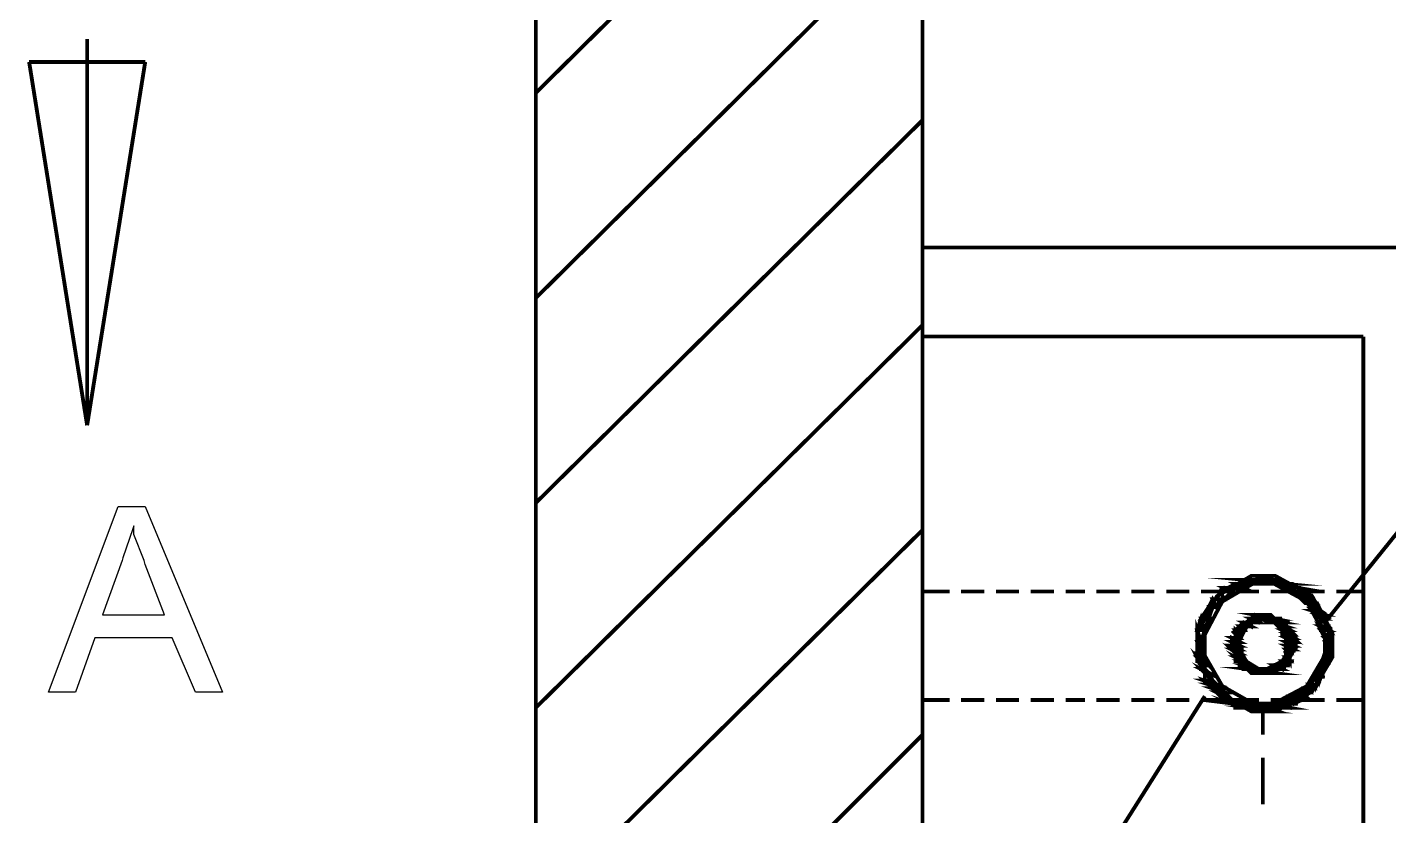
# Model space of a CAD drawing. Extents: x 219 to 1226, y 175 to 465.
# Drawn here: x 900.35 to 915.28, y 305.66 to 314.3 of the extents above; entities that cross this region are included whole.
import ezdxf

# ---------------------------------------------------------------- set-up
doc = ezdxf.new("R2010")
doc.units = 0
doc.header["$MEASUREMENT"] = 0
doc.layers.add('C00-00-00-BLACK', color=7, linetype='Continuous')
doc.layers.add('CFF-00-00', color=1, linetype='Continuous')

msp = doc.modelspace()

# ---------------------------------------------------------------- linework, layer by layer
at = {"layer": 'C00-00-00-BLACK', "const_width": 0.0423}
for points in [[(905.926, 322.779), (905.926, 255.128)], [(910.167, 318.583), (910.167, 259.367)], [(905.926, 313.582), (910.167, 317.779)], [(905.926, 311.333), (910.167, 315.532)], [(901.005, 314.174), (901.005, 313.921)], [(901.005, 309.937), (900.369, 313.921)], [(901.005, 313.921), (900.369, 313.921)], [(900.369, 313.921), (901.005, 309.937)], [(900.369, 313.921), (901.642, 313.921)], [(901.005, 309.937), (901.642, 313.921)], [(901.005, 309.937), (901.642, 313.921)], [(901.642, 313.921), (901.005, 313.921)], [(901.005, 313.921), (901.005, 309.937)], [(901.005, 309.937), (901.005, 313.921)], [(905.926, 309.087), (910.167, 313.283)], [(915.977, 311.887), (910.167, 311.887)], [(905.926, 306.841), (910.167, 311.036)], [(915.001, 310.91), (910.167, 310.91)], [(915.001, 292.768), (915.001, 310.91)], [(905.926, 304.594), (910.167, 308.79)], [(910.463, 308.114), (910.167, 308.114)], [(910.845, 308.114), (910.59, 308.114)], [(911.226, 308.114), (910.972, 308.114)], [(911.608, 308.114), (911.352, 308.114)], [(911.947, 308.114), (911.737, 308.114)], [(912.329, 308.114), (912.074, 308.114)], [(912.71, 308.114), (912.456, 308.114)], [(913.094, 308.114), (912.839, 308.114)], [(913.475, 308.114), (913.221, 308.114)], [(913.855, 308.114), (913.601, 308.114)], [(914.237, 308.114), (913.983, 308.114)], [(914.578, 308.114), (914.366, 308.114)], [(915.001, 308.114), (914.705, 308.114)], [(910.463, 306.926), (910.167, 306.926)], [(910.845, 306.926), (910.59, 306.926)], [(911.226, 306.926), (910.972, 306.926)], [(911.608, 306.926), (911.352, 306.926)], [(911.947, 306.926), (911.737, 306.926)], [(912.329, 306.926), (912.074, 306.926)], [(912.71, 306.926), (912.456, 306.926)], [(913.094, 306.926), (912.839, 306.926)], [(913.475, 306.926), (913.221, 306.926)], [(913.855, 306.926), (913.601, 306.926)], [(914.237, 306.926), (913.983, 306.926)], [(914.578, 306.926), (914.366, 306.926)], [(915.001, 306.926), (914.705, 306.926)], [(913.898, 306.544), (913.898, 306.799)], [(905.926, 302.305), (910.167, 306.544)], [(913.898, 305.782), (913.898, 306.291)]]:
    msp.add_lwpolyline(points, dxfattribs=at)
at = {"layer": 'C00-00-00-BLACK'}
for points in [[(900.582, 307.01), (901.346, 309.045), (901.642, 309.045), (902.489, 307.01), (902.192, 307.01), (901.939, 307.605), (901.089, 307.605), (900.878, 307.01), (900.582, 307.01)], [(901.174, 307.859), (901.853, 307.859), (901.642, 308.41), (901.632, 308.453), (901.516, 308.738), (901.516, 308.833), (901.505, 308.801), (901.397, 308.484), (901.388, 308.453), (901.174, 307.859)], [(913.601, 308.198), (913.687, 308.155), (913.517, 308.155), (913.601, 308.198)], [(913.641, 308.198), (914.194, 308.198), (913.598, 308.198), (913.641, 308.198)], [(914.194, 308.198), (913.598, 308.198), (914.194, 308.198)], [(913.598, 308.198), (914.194, 308.198), (914.237, 308.198), (913.598, 308.198)], [(913.771, 308.198), (913.813, 308.198), (913.598, 308.198), (913.771, 308.198)], [(913.771, 308.198), (913.598, 308.198), (913.898, 308.198), (913.771, 308.198)], [(913.771, 308.198), (913.601, 308.198), (913.687, 308.155), (913.771, 308.198)], [(913.725, 308.24), (914.152, 308.198), (913.641, 308.198), (913.725, 308.24)], [(914.152, 308.198), (913.641, 308.198), (914.194, 308.198), (914.152, 308.198)], [(914.024, 308.24), (913.813, 308.24), (913.725, 308.24), (914.024, 308.24)], [(914.024, 308.24), (913.725, 308.24), (914.152, 308.198), (914.024, 308.24)], [(913.898, 308.283), (914.024, 308.24), (913.813, 308.24), (913.898, 308.283)], [(913.813, 308.24), (914.024, 308.24), (914.067, 308.24), (913.813, 308.24)], [(914.194, 308.198), (913.898, 308.198), (914.194, 308.198)], [(913.898, 308.198), (914.194, 308.198), (914.024, 308.198), (913.898, 308.198)], [(914.194, 308.198), (914.024, 308.198), (914.279, 308.155), (914.194, 308.198)], [(914.024, 308.198), (914.279, 308.155), (914.152, 308.155), (914.024, 308.198)], [(913.432, 308.114), (913.475, 308.028), (913.39, 308.028), (913.432, 308.114)], [(913.475, 308.155), (913.559, 308.114), (913.432, 308.114), (913.475, 308.155)], [(913.559, 308.114), (913.432, 308.114), (913.475, 308.028), (913.559, 308.114)], [(913.517, 308.155), (913.601, 308.155), (913.475, 308.155), (913.517, 308.155)], [(913.601, 308.155), (913.475, 308.155), (913.559, 308.114), (913.601, 308.155)], [(913.687, 308.155), (913.517, 308.155), (913.601, 308.155), (913.687, 308.155)], [(914.279, 308.155), (914.152, 308.155), (914.279, 308.155)], [(914.152, 308.155), (914.279, 308.155), (914.321, 308.155), (914.152, 308.155)], [(914.282, 308.155), (914.154, 308.155), (914.366, 308.071), (914.282, 308.155)], [(914.154, 308.155), (914.366, 308.071), (914.282, 308.071), (914.154, 308.155)], [(914.409, 308.071), (914.45, 308.071), (914.282, 308.071), (914.409, 308.071)], [(914.409, 308.071), (914.282, 308.071), (914.366, 308.071), (914.409, 308.071)], [(914.409, 308.071), (914.282, 308.071), (914.45, 307.987), (914.409, 308.071)], [(914.282, 308.071), (914.45, 307.987), (914.366, 307.987), (914.282, 308.071)], [(913.305, 307.944), (913.305, 307.817), (913.221, 307.817), (913.305, 307.944)], [(913.348, 308.028), (913.39, 307.944), (913.305, 307.944), (913.348, 308.028)], [(913.348, 307.944), (913.39, 307.944), (913.305, 307.944), (913.348, 307.944)], [(913.348, 307.944), (913.305, 307.944), (913.39, 307.944), (913.348, 307.944)], [(913.348, 307.944), (913.305, 307.944), (913.305, 307.817), (913.348, 307.944)], [(913.39, 308.028), (913.432, 308.028), (913.348, 308.028), (913.39, 308.028)], [(913.432, 308.028), (913.348, 308.028), (913.39, 307.944), (913.432, 308.028)], [(913.475, 308.028), (913.39, 308.028), (913.432, 308.028), (913.475, 308.028)], [(914.45, 307.987), (914.366, 307.987), (914.493, 307.987), (914.45, 307.987)], [(914.366, 307.987), (914.493, 307.987), (914.409, 307.987), (914.366, 307.987)], [(914.493, 307.987), (914.409, 307.987), (914.535, 307.901), (914.493, 307.987)], [(914.409, 307.987), (914.535, 307.901), (914.45, 307.901), (914.409, 307.987)], [(914.535, 307.901), (914.45, 307.901), (914.578, 307.859), (914.535, 307.901)], [(914.45, 307.901), (914.578, 307.859), (914.493, 307.859), (914.45, 307.901)], [(913.221, 307.817), (913.262, 307.691), (913.178, 307.691), (913.221, 307.817)], [(913.305, 307.817), (913.221, 307.817), (913.305, 307.817)], [(913.221, 307.817), (913.305, 307.817), (913.348, 307.817), (913.221, 307.817)], [(913.305, 307.817), (913.221, 307.817), (913.262, 307.691), (913.305, 307.817)], [(913.687, 307.775), (913.771, 307.732), (913.644, 307.732), (913.687, 307.775)], [(913.813, 307.775), (913.855, 307.775), (913.687, 307.775), (913.813, 307.775)], [(913.813, 307.775), (913.687, 307.775), (913.855, 307.775), (913.813, 307.775)], [(913.771, 307.775), (913.813, 307.775), (913.687, 307.775), (913.771, 307.775)], [(913.771, 307.775), (913.687, 307.775), (913.813, 307.775), (913.771, 307.775)], [(913.771, 307.775), (913.687, 307.775), (913.771, 307.732), (913.771, 307.775)], [(913.771, 307.817), (914.067, 307.817), (913.725, 307.817), (913.771, 307.817)], [(914.067, 307.817), (913.725, 307.817), (914.067, 307.817)], [(913.725, 307.817), (914.067, 307.817), (914.11, 307.817), (913.725, 307.817)], [(914.067, 307.817), (914.11, 307.817), (913.725, 307.817), (914.067, 307.817)], [(914.067, 307.817), (913.725, 307.817), (914.067, 307.817)], [(913.768, 307.817), (913.855, 307.775), (913.725, 307.775), (913.768, 307.817)], [(913.898, 307.817), (913.768, 307.817), (913.855, 307.775), (913.898, 307.817)], [(913.813, 307.859), (914.024, 307.817), (913.771, 307.817), (913.813, 307.859)], [(914.024, 307.817), (913.771, 307.817), (914.024, 307.817)], [(913.771, 307.817), (914.024, 307.817), (914.067, 307.817), (913.771, 307.817)], [(914.024, 307.817), (913.771, 307.817), (914.067, 307.817), (914.024, 307.817)], [(913.855, 307.859), (913.983, 307.859), (913.813, 307.859), (913.855, 307.859)], [(913.983, 307.859), (913.813, 307.859), (914.024, 307.817), (913.983, 307.859)], [(913.898, 307.859), (913.94, 307.859), (913.855, 307.859), (913.898, 307.859)], [(913.94, 307.859), (913.855, 307.859), (913.983, 307.859), (913.94, 307.859)], [(914.067, 307.817), (913.898, 307.817), (914.11, 307.775), (914.067, 307.817)], [(913.898, 307.817), (914.11, 307.775), (913.94, 307.775), (913.898, 307.817)], [(914.11, 307.775), (913.94, 307.775), (914.11, 307.775)], [(913.94, 307.775), (914.11, 307.775), (913.983, 307.775), (913.94, 307.775)], [(914.11, 307.775), (913.983, 307.775), (914.11, 307.775)], [(913.983, 307.775), (914.11, 307.775), (914.024, 307.775), (913.983, 307.775)], [(914.152, 307.775), (914.194, 307.775), (914.024, 307.775), (914.152, 307.775)], [(914.152, 307.775), (914.024, 307.775), (914.11, 307.775), (914.152, 307.775)], [(914.152, 307.775), (914.024, 307.775), (914.152, 307.732), (914.152, 307.775)], [(914.024, 307.775), (914.152, 307.732), (914.067, 307.732), (914.024, 307.775)], [(914.578, 307.859), (914.493, 307.859), (914.578, 307.817), (914.578, 307.859)], [(914.493, 307.859), (914.578, 307.817), (914.535, 307.817), (914.493, 307.859)], [(914.578, 307.817), (914.535, 307.817), (914.62, 307.732), (914.578, 307.817)], [(914.535, 307.817), (914.62, 307.732), (914.535, 307.732), (914.535, 307.817)], [(913.178, 307.691), (913.262, 307.691), (913.305, 307.691), (913.178, 307.691)], [(913.262, 307.691), (913.305, 307.691), (913.178, 307.691), (913.262, 307.691)], [(913.262, 307.691), (913.178, 307.691), (913.221, 307.562), (913.262, 307.691)], [(913.178, 307.691), (913.221, 307.562), (913.178, 307.562), (913.178, 307.691)], [(913.601, 307.605), (913.644, 307.605), (913.559, 307.605), (913.601, 307.605)], [(913.644, 307.605), (913.559, 307.605), (913.644, 307.562), (913.644, 307.605)], [(913.559, 307.605), (913.644, 307.562), (913.559, 307.562), (913.559, 307.605)], [(913.644, 307.732), (913.687, 307.691), (913.601, 307.691), (913.644, 307.732)], [(913.601, 307.691), (913.687, 307.691), (913.728, 307.691), (913.601, 307.691)], [(913.687, 307.691), (913.728, 307.691), (913.601, 307.691), (913.687, 307.691)], [(913.687, 307.691), (913.601, 307.691), (913.644, 307.648), (913.687, 307.691)], [(913.601, 307.691), (913.644, 307.648), (913.601, 307.648), (913.601, 307.691)], [(913.644, 307.648), (913.601, 307.648), (913.644, 307.605), (913.644, 307.648)], [(913.601, 307.648), (913.644, 307.605), (913.601, 307.605), (913.601, 307.648)], [(913.644, 307.605), (913.601, 307.605), (913.644, 307.605)], [(913.728, 307.732), (913.771, 307.732), (913.644, 307.732), (913.728, 307.732)], [(913.728, 307.732), (913.644, 307.732), (913.771, 307.732), (913.728, 307.732)], [(913.644, 307.732), (913.728, 307.732), (913.771, 307.732), (913.644, 307.732)], [(913.728, 307.732), (913.771, 307.732), (913.644, 307.732), (913.728, 307.732)], [(913.728, 307.732), (913.644, 307.732), (913.687, 307.691), (913.728, 307.732)], [(914.152, 307.732), (914.067, 307.732), (914.152, 307.732)], [(914.067, 307.732), (914.152, 307.732), (914.11, 307.732), (914.067, 307.732)], [(914.152, 307.732), (914.11, 307.732), (914.194, 307.691), (914.152, 307.732)], [(914.11, 307.732), (914.194, 307.691), (914.11, 307.691), (914.11, 307.732)], [(914.194, 307.691), (914.11, 307.691), (914.194, 307.648), (914.194, 307.691)], [(914.11, 307.691), (914.194, 307.648), (914.11, 307.648), (914.11, 307.691)], [(914.194, 307.648), (914.11, 307.648), (914.152, 307.648), (914.194, 307.648)], [(914.11, 307.648), (914.194, 307.648), (914.237, 307.648), (914.11, 307.648)], [(914.194, 307.648), (914.152, 307.648), (914.237, 307.605), (914.194, 307.648)], [(914.152, 307.648), (914.237, 307.605), (914.152, 307.605), (914.152, 307.648)], [(914.237, 307.605), (914.152, 307.605), (914.237, 307.605)], [(914.152, 307.605), (914.237, 307.605), (914.279, 307.605), (914.152, 307.605)], [(914.237, 307.605), (914.152, 307.605), (914.237, 307.562), (914.237, 307.605)], [(914.152, 307.605), (914.237, 307.562), (914.152, 307.562), (914.152, 307.605)], [(914.62, 307.732), (914.535, 307.732), (914.62, 307.691), (914.62, 307.732)], [(914.535, 307.732), (914.62, 307.691), (914.535, 307.691), (914.535, 307.732)], [(914.62, 307.691), (914.535, 307.691), (914.62, 307.605), (914.62, 307.691)], [(914.535, 307.691), (914.62, 307.605), (914.578, 307.605), (914.535, 307.691)], [(914.62, 307.605), (914.578, 307.605), (914.62, 307.562), (914.62, 307.605)], [(914.578, 307.605), (914.62, 307.562), (914.578, 307.562), (914.578, 307.605)], [(913.178, 307.562), (913.221, 307.562), (913.262, 307.562), (913.178, 307.562)], [(913.221, 307.562), (913.262, 307.562), (913.178, 307.562), (913.221, 307.562)], [(913.221, 307.562), (913.178, 307.562), (913.221, 307.436), (913.221, 307.562)], [(913.178, 307.562), (913.221, 307.436), (913.178, 307.436), (913.178, 307.562)], [(913.644, 307.562), (913.559, 307.562), (913.644, 307.521), (913.644, 307.562)], [(913.559, 307.562), (913.644, 307.521), (913.559, 307.521), (913.559, 307.562)], [(913.644, 307.521), (913.559, 307.521), (913.644, 307.478), (913.644, 307.521)], [(913.559, 307.521), (913.644, 307.478), (913.559, 307.478), (913.559, 307.521)], [(913.644, 307.478), (913.559, 307.478), (913.644, 307.478)], [(913.559, 307.478), (913.644, 307.478), (913.687, 307.478), (913.559, 307.478)], [(913.644, 307.478), (913.559, 307.478), (913.644, 307.436), (913.644, 307.478)], [(913.559, 307.478), (913.644, 307.436), (913.601, 307.436), (913.559, 307.478)], [(914.237, 307.562), (914.152, 307.562), (914.237, 307.521), (914.237, 307.562)], [(914.152, 307.562), (914.237, 307.521), (914.152, 307.521), (914.152, 307.562)], [(914.152, 307.521), (914.237, 307.521), (914.279, 307.521), (914.152, 307.521)], [(914.237, 307.521), (914.279, 307.521), (914.152, 307.521), (914.237, 307.521)], [(914.237, 307.521), (914.152, 307.521), (914.237, 307.478), (914.237, 307.521)], [(914.152, 307.521), (914.237, 307.478), (914.152, 307.478), (914.152, 307.521)], [(914.237, 307.478), (914.152, 307.478), (914.194, 307.436), (914.237, 307.478)], [(914.152, 307.478), (914.194, 307.436), (914.152, 307.436), (914.152, 307.478)], [(914.62, 307.562), (914.578, 307.562), (914.62, 307.436), (914.62, 307.562)], [(914.578, 307.562), (914.62, 307.436), (914.578, 307.436), (914.578, 307.562)], [(913.221, 307.436), (913.178, 307.436), (913.262, 307.352), (913.221, 307.436)], [(913.178, 307.436), (913.262, 307.352), (913.178, 307.352), (913.178, 307.436)], [(913.262, 307.392), (913.178, 307.392), (913.262, 307.306), (913.262, 307.392)], [(913.178, 307.392), (913.262, 307.306), (913.221, 307.306), (913.178, 307.392)], [(913.262, 307.306), (913.221, 307.306), (913.262, 307.264), (913.262, 307.306)], [(913.221, 307.306), (913.262, 307.264), (913.221, 307.264), (913.221, 307.306)], [(913.644, 307.436), (913.601, 307.436), (913.644, 307.436)], [(913.601, 307.436), (913.644, 307.436), (913.687, 307.436), (913.601, 307.436)], [(913.644, 307.436), (913.601, 307.436), (913.687, 307.352), (913.644, 307.436)], [(913.601, 307.436), (913.687, 307.352), (913.601, 307.352), (913.601, 307.436)], [(913.687, 307.392), (913.601, 307.392), (913.687, 307.349), (913.687, 307.392)], [(913.601, 307.392), (913.687, 307.349), (913.644, 307.349), (913.601, 307.392)], [(913.687, 307.352), (913.601, 307.352), (913.687, 307.352)], [(913.601, 307.352), (913.687, 307.352), (913.731, 307.352), (913.601, 307.352)], [(913.687, 307.349), (913.644, 307.349), (913.728, 307.306), (913.687, 307.349)], [(913.644, 307.349), (913.728, 307.306), (913.644, 307.306), (913.644, 307.349)], [(913.728, 307.306), (913.644, 307.306), (913.728, 307.306)], [(913.644, 307.306), (913.728, 307.306), (913.771, 307.306), (913.644, 307.306)], [(913.728, 307.306), (913.644, 307.306), (913.771, 307.306), (913.728, 307.306)], [(913.644, 307.306), (913.771, 307.306), (913.687, 307.306), (913.644, 307.306)], [(913.771, 307.306), (913.687, 307.306), (913.813, 307.264), (913.771, 307.306)], [(913.687, 307.306), (913.813, 307.264), (913.687, 307.264), (913.687, 307.306)], [(914.024, 307.306), (914.11, 307.264), (913.983, 307.264), (914.024, 307.306)], [(914.067, 307.306), (914.11, 307.306), (914.024, 307.306), (914.067, 307.306)], [(914.11, 307.306), (914.024, 307.306), (914.11, 307.264), (914.11, 307.306)], [(914.11, 307.349), (914.152, 307.306), (914.067, 307.306), (914.11, 307.349)], [(914.067, 307.306), (914.152, 307.306), (914.194, 307.306), (914.067, 307.306)], [(914.152, 307.306), (914.194, 307.306), (914.067, 307.306), (914.152, 307.306)], [(914.152, 307.306), (914.067, 307.306), (914.11, 307.306), (914.152, 307.306)], [(914.152, 307.392), (914.194, 307.349), (914.11, 307.349), (914.152, 307.392)], [(914.194, 307.349), (914.11, 307.349), (914.194, 307.349)], [(914.11, 307.349), (914.194, 307.349), (914.237, 307.349), (914.11, 307.349)], [(914.194, 307.349), (914.11, 307.349), (914.152, 307.306), (914.194, 307.349)], [(914.152, 307.436), (914.194, 307.436), (914.237, 307.436), (914.152, 307.436)], [(914.194, 307.436), (914.237, 307.436), (914.152, 307.436), (914.194, 307.436)], [(914.194, 307.436), (914.152, 307.436), (914.194, 307.352), (914.194, 307.436)], [(914.152, 307.436), (914.194, 307.352), (914.152, 307.352), (914.152, 307.436)], [(914.194, 307.392), (914.152, 307.392), (914.194, 307.349), (914.194, 307.392)], [(914.535, 307.306), (914.535, 307.18), (914.493, 307.18), (914.535, 307.306)], [(914.578, 307.436), (914.578, 307.309), (914.535, 307.309), (914.578, 307.436)], [(914.535, 307.306), (914.578, 307.306), (914.62, 307.306), (914.535, 307.306)], [(914.578, 307.306), (914.62, 307.306), (914.535, 307.306), (914.578, 307.306)], [(914.578, 307.306), (914.535, 307.306), (914.535, 307.18), (914.578, 307.306)], [(914.578, 307.436), (914.62, 307.436), (914.662, 307.436), (914.578, 307.436)], [(914.62, 307.436), (914.662, 307.436), (914.578, 307.436), (914.62, 307.436)], [(914.62, 307.436), (914.578, 307.436), (914.578, 307.309), (914.62, 307.436)], [(913.262, 307.264), (913.221, 307.264), (913.305, 307.222), (913.262, 307.264)], [(913.221, 307.264), (913.305, 307.222), (913.262, 307.222), (913.221, 307.264)], [(913.305, 307.222), (913.262, 307.222), (913.348, 307.137), (913.305, 307.222)], [(913.262, 307.222), (913.348, 307.137), (913.262, 307.137), (913.262, 307.222)], [(913.687, 307.264), (913.813, 307.264), (913.855, 307.264), (913.687, 307.264)], [(913.813, 307.264), (913.855, 307.264), (913.687, 307.264), (913.813, 307.264)], [(913.813, 307.264), (913.687, 307.264), (913.855, 307.264), (913.813, 307.264)], [(913.687, 307.264), (913.855, 307.264), (913.728, 307.264), (913.687, 307.264)], [(913.898, 307.264), (913.94, 307.264), (913.728, 307.264), (913.898, 307.264)], [(913.898, 307.264), (913.728, 307.264), (913.855, 307.264), (913.898, 307.264)], [(913.728, 307.264), (914.07, 307.264), (914.112, 307.264), (913.728, 307.264)], [(914.07, 307.264), (914.112, 307.264), (913.728, 307.264), (914.07, 307.264)], [(914.067, 307.264), (913.728, 307.264), (914.024, 307.222), (914.067, 307.264)], [(913.728, 307.264), (914.024, 307.222), (913.771, 307.222), (913.728, 307.264)], [(914.024, 307.222), (913.771, 307.222), (913.983, 307.222), (914.024, 307.222)], [(913.771, 307.222), (913.983, 307.222), (913.813, 307.222), (913.771, 307.222)], [(913.983, 307.222), (913.813, 307.222), (913.983, 307.222)], [(913.813, 307.222), (913.983, 307.222), (914.024, 307.222), (913.813, 307.222)], [(913.94, 307.222), (913.855, 307.222), (913.813, 307.222), (913.94, 307.222)], [(913.813, 307.222), (913.983, 307.222), (913.94, 307.222), (913.813, 307.222)], [(913.94, 307.222), (913.983, 307.222), (913.855, 307.222), (913.94, 307.222)], [(913.94, 307.264), (914.067, 307.264), (913.898, 307.264), (913.94, 307.264)], [(913.983, 307.264), (914.11, 307.264), (913.94, 307.264), (913.983, 307.264)], [(914.11, 307.264), (913.94, 307.264), (914.11, 307.264)], [(913.94, 307.264), (914.11, 307.264), (914.152, 307.264), (913.94, 307.264)], [(914.11, 307.264), (913.94, 307.264), (914.067, 307.264), (914.11, 307.264)], [(914.11, 307.264), (913.983, 307.264), (914.11, 307.264)], [(914.493, 307.18), (914.493, 307.095), (914.409, 307.095), (914.493, 307.18)], [(914.535, 307.18), (914.493, 307.18), (914.535, 307.18)], [(914.493, 307.18), (914.535, 307.18), (914.578, 307.18), (914.493, 307.18)], [(914.535, 307.18), (914.493, 307.18), (914.493, 307.095), (914.535, 307.18)], [(913.348, 307.137), (913.262, 307.137), (913.39, 307.095), (913.348, 307.137)], [(913.262, 307.137), (913.39, 307.095), (913.305, 307.095), (913.262, 307.137)], [(913.39, 307.095), (913.305, 307.095), (913.432, 307.053), (913.39, 307.095)], [(913.305, 307.095), (913.432, 307.053), (913.348, 307.053), (913.305, 307.095)], [(913.432, 307.053), (913.348, 307.053), (913.475, 307.01), (913.432, 307.053)], [(913.348, 307.053), (913.475, 307.01), (913.39, 307.01), (913.348, 307.053)], [(913.475, 307.01), (913.39, 307.01), (913.559, 306.926), (913.475, 307.01)], [(913.39, 307.01), (913.559, 306.926), (913.475, 306.926), (913.39, 307.01)], [(914.323, 307.01), (914.366, 306.967), (914.239, 306.967), (914.323, 307.01)], [(914.366, 307.053), (914.409, 307.01), (914.323, 307.01), (914.366, 307.053)], [(914.409, 307.01), (914.323, 307.01), (914.366, 306.967), (914.409, 307.01)], [(914.409, 307.095), (914.45, 307.053), (914.366, 307.053), (914.409, 307.095)], [(914.45, 307.053), (914.366, 307.053), (914.409, 307.01), (914.45, 307.053)], [(914.493, 307.095), (914.409, 307.095), (914.45, 307.053), (914.493, 307.095)], [(913.559, 306.926), (913.475, 306.926), (913.559, 306.926)], [(913.475, 306.926), (913.559, 306.926), (913.601, 306.926), (913.475, 306.926)], [(913.559, 306.926), (913.475, 306.926), (913.687, 306.883), (913.559, 306.926)], [(913.475, 306.926), (913.687, 306.883), (913.559, 306.883), (913.475, 306.926)], [(913.771, 306.883), (913.557, 306.883), (913.813, 306.883), (913.771, 306.883)], [(913.557, 306.883), (913.813, 306.883), (913.598, 306.883), (913.557, 306.883)], [(913.771, 306.883), (913.813, 306.883), (913.559, 306.883), (913.771, 306.883)], [(913.771, 306.883), (913.559, 306.883), (913.687, 306.883), (913.771, 306.883)], [(913.813, 306.883), (913.598, 306.883), (913.94, 306.841), (913.813, 306.883)], [(913.598, 306.883), (913.94, 306.841), (913.598, 306.841), (913.598, 306.883)], [(913.983, 306.883), (914.194, 306.841), (913.94, 306.841), (913.983, 306.883)], [(914.067, 306.883), (914.194, 306.883), (913.983, 306.883), (914.067, 306.883)], [(914.194, 306.883), (913.983, 306.883), (914.194, 306.841), (914.194, 306.883)], [(914.237, 306.883), (914.11, 306.883), (914.067, 306.883), (914.237, 306.883)], [(914.237, 306.883), (914.067, 306.883), (914.194, 306.883), (914.237, 306.883)], [(914.194, 306.926), (914.237, 306.883), (914.11, 306.883), (914.194, 306.926)], [(914.11, 306.883), (914.237, 306.883), (914.282, 306.883), (914.11, 306.883)], [(914.237, 306.967), (914.323, 306.926), (914.194, 306.926), (914.237, 306.967)], [(914.323, 306.926), (914.194, 306.926), (914.237, 306.883), (914.323, 306.926)], [(914.366, 306.967), (914.237, 306.967), (914.323, 306.926), (914.366, 306.967)], [(914.194, 306.841), (913.598, 306.841), (914.11, 306.841), (914.194, 306.841)], [(913.598, 306.841), (914.11, 306.841), (913.684, 306.841), (913.598, 306.841)], [(914.11, 306.841), (913.687, 306.841), (914.067, 306.841), (914.11, 306.841)], [(913.687, 306.841), (914.067, 306.841), (913.728, 306.841), (913.687, 306.841)], [(913.728, 306.841), (913.813, 306.799), (913.983, 306.799), (913.728, 306.841)], [(913.728, 306.841), (914.067, 306.841), (913.983, 306.799), (913.728, 306.841)], [(913.813, 306.799), (913.983, 306.799), (913.855, 306.799), (913.813, 306.799)]]:
    msp.add_lwpolyline(points, close=True, dxfattribs=at)
at = {"layer": 'C00-00-00-BLACK', "const_width": 0.0423}
for points in [[(914.662, 307.521), (914.662, 307.658), (914.439, 308.064), (914.034, 308.286), (913.9, 308.286), (913.773, 308.286), (913.396, 308.064), (913.178, 307.658), (913.178, 307.521), (913.178, 307.396), (913.396, 307.018), (913.773, 306.8), (913.9, 306.8), (914.034, 306.8), (914.439, 307.018), (914.662, 307.396), (914.662, 307.521)], [(914.578, 307.521), (914.578, 307.642), (914.381, 308.005), (914.02, 308.201), (913.9, 308.201), (913.789, 308.201), (913.454, 308.005), (913.262, 307.642), (913.262, 307.521), (913.262, 307.411), (913.454, 307.077), (913.789, 306.886), (913.9, 306.886), (914.02, 306.886), (914.381, 307.077), (914.578, 307.411), (914.578, 307.521)], [(914.024, 308.24), (913.725, 308.24), (914.152, 308.198), (914.024, 308.24)], [(913.601, 308.198), (913.687, 308.155), (913.517, 308.155), (913.601, 308.198)], [(913.771, 308.198), (913.601, 308.198), (913.687, 308.155), (913.771, 308.198)], [(913.725, 308.24), (914.152, 308.198), (913.641, 308.198), (913.725, 308.24)], [(913.641, 308.198), (914.194, 308.198), (913.598, 308.198), (913.641, 308.198)], [(914.194, 308.198), (913.598, 308.198), (914.194, 308.198)], [(913.598, 308.198), (914.194, 308.198), (914.237, 308.198), (913.598, 308.198)], [(913.771, 308.198), (913.813, 308.198), (913.598, 308.198), (913.771, 308.198)], [(913.771, 308.198), (913.598, 308.198), (913.898, 308.198), (913.771, 308.198)], [(914.152, 308.198), (913.641, 308.198), (914.194, 308.198), (914.152, 308.198)], [(914.024, 308.24), (913.813, 308.24), (913.725, 308.24), (914.024, 308.24)], [(913.898, 308.283), (914.024, 308.24), (913.813, 308.24), (913.898, 308.283)], [(914.024, 308.198), (914.279, 308.155), (914.152, 308.155), (914.024, 308.198)], [(914.194, 308.198), (914.024, 308.198), (914.279, 308.155), (914.194, 308.198)], [(913.813, 308.24), (914.024, 308.24), (914.067, 308.24), (913.813, 308.24)], [(914.194, 308.198), (913.898, 308.198), (914.194, 308.198)], [(913.898, 308.198), (914.194, 308.198), (914.024, 308.198), (913.898, 308.198)], [(914.154, 308.155), (914.366, 308.071), (914.282, 308.071), (914.154, 308.155)], [(913.348, 308.028), (913.39, 307.944), (913.305, 307.944), (913.348, 308.028)], [(913.432, 308.028), (913.348, 308.028), (913.39, 307.944), (913.432, 308.028)], [(913.39, 308.028), (913.432, 308.028), (913.348, 308.028), (913.39, 308.028)], [(913.432, 308.114), (913.475, 308.028), (913.39, 308.028), (913.432, 308.114)], [(913.475, 308.028), (913.39, 308.028), (913.432, 308.028), (913.475, 308.028)], [(913.475, 308.155), (913.559, 308.114), (913.432, 308.114), (913.475, 308.155)], [(913.601, 308.155), (913.475, 308.155), (913.559, 308.114), (913.601, 308.155)], [(913.559, 308.114), (913.432, 308.114), (913.475, 308.028), (913.559, 308.114)], [(913.517, 308.155), (913.601, 308.155), (913.475, 308.155), (913.517, 308.155)], [(913.687, 308.155), (913.517, 308.155), (913.601, 308.155), (913.687, 308.155)], [(914.282, 308.155), (914.154, 308.155), (914.366, 308.071), (914.282, 308.155)], [(914.279, 308.155), (914.152, 308.155), (914.279, 308.155)], [(914.152, 308.155), (914.279, 308.155), (914.321, 308.155), (914.152, 308.155)], [(914.282, 308.071), (914.45, 307.987), (914.366, 307.987), (914.282, 308.071)], [(914.409, 308.071), (914.282, 308.071), (914.45, 307.987), (914.409, 308.071)], [(914.409, 308.071), (914.45, 308.071), (914.282, 308.071), (914.409, 308.071)], [(914.409, 308.071), (914.282, 308.071), (914.366, 308.071), (914.409, 308.071)], [(914.409, 307.987), (914.535, 307.901), (914.45, 307.901), (914.409, 307.987)], [(913.305, 307.944), (913.305, 307.817), (913.221, 307.817), (913.305, 307.944)], [(913.348, 307.944), (913.39, 307.944), (913.305, 307.944), (913.348, 307.944)], [(913.348, 307.944), (913.305, 307.944), (913.39, 307.944), (913.348, 307.944)], [(913.348, 307.944), (913.305, 307.944), (913.305, 307.817), (913.348, 307.944)], [(914.535, 307.901), (914.45, 307.901), (914.578, 307.859), (914.535, 307.901)], [(914.493, 307.987), (914.409, 307.987), (914.535, 307.901), (914.493, 307.987)], [(914.45, 307.987), (914.366, 307.987), (914.493, 307.987), (914.45, 307.987)], [(914.366, 307.987), (914.493, 307.987), (914.409, 307.987), (914.366, 307.987)], [(914.45, 307.901), (914.578, 307.859), (914.493, 307.859), (914.45, 307.901)], [(914.493, 307.859), (914.578, 307.817), (914.535, 307.817), (914.493, 307.859)], [(913.221, 307.817), (913.262, 307.691), (913.178, 307.691), (913.221, 307.817)], [(913.178, 307.691), (913.221, 307.562), (913.178, 307.562), (913.178, 307.691)], [(913.305, 307.817), (913.221, 307.817), (913.262, 307.691), (913.305, 307.817)], [(913.305, 307.817), (913.221, 307.817), (913.305, 307.817)], [(913.221, 307.817), (913.305, 307.817), (913.348, 307.817), (913.221, 307.817)], [(913.644, 307.732), (913.687, 307.691), (913.601, 307.691), (913.644, 307.732)], [(914.237, 307.521), (914.237, 307.58), (914.146, 307.754), (913.957, 307.859), (913.895, 307.859), (913.841, 307.859), (913.682, 307.754), (913.598, 307.58), (913.598, 307.521), (913.598, 307.469), (913.682, 307.31), (913.841, 307.225), (913.895, 307.225), (913.957, 307.225), (914.146, 307.31), (914.237, 307.469), (914.237, 307.521)], [(913.601, 307.691), (913.644, 307.648), (913.601, 307.648), (913.601, 307.691)], [(913.728, 307.732), (913.644, 307.732), (913.687, 307.691), (913.728, 307.732)], [(913.687, 307.775), (913.771, 307.732), (913.644, 307.732), (913.687, 307.775)], [(913.983, 307.859), (913.813, 307.859), (914.024, 307.817), (913.983, 307.859)], [(913.771, 307.775), (913.687, 307.775), (913.771, 307.732), (913.771, 307.775)], [(914.194, 307.521), (914.194, 307.575), (914.108, 307.733), (913.947, 307.817), (913.895, 307.817), (913.851, 307.817), (913.72, 307.733), (913.641, 307.575), (913.641, 307.521), (913.641, 307.478), (913.72, 307.346), (913.851, 307.266), (913.895, 307.266), (913.947, 307.266), (914.108, 307.346), (914.194, 307.478), (914.194, 307.521)], [(913.728, 307.732), (913.771, 307.732), (913.644, 307.732), (913.728, 307.732)], [(913.728, 307.732), (913.644, 307.732), (913.771, 307.732), (913.728, 307.732)], [(913.644, 307.732), (913.728, 307.732), (913.771, 307.732), (913.644, 307.732)], [(913.728, 307.732), (913.771, 307.732), (913.644, 307.732), (913.728, 307.732)], [(913.813, 307.775), (913.855, 307.775), (913.687, 307.775), (913.813, 307.775)], [(913.813, 307.775), (913.687, 307.775), (913.855, 307.775), (913.813, 307.775)], [(913.771, 307.775), (913.813, 307.775), (913.687, 307.775), (913.771, 307.775)], [(913.771, 307.775), (913.687, 307.775), (913.813, 307.775), (913.771, 307.775)], [(913.768, 307.817), (913.855, 307.775), (913.725, 307.775), (913.768, 307.817)], [(913.898, 307.817), (913.768, 307.817), (913.855, 307.775), (913.898, 307.817)], [(914.067, 307.817), (913.898, 307.817), (914.11, 307.775), (914.067, 307.817)], [(913.771, 307.817), (914.067, 307.817), (913.725, 307.817), (913.771, 307.817)], [(914.067, 307.817), (913.725, 307.817), (914.067, 307.817)], [(913.725, 307.817), (914.067, 307.817), (914.11, 307.817), (913.725, 307.817)], [(914.067, 307.817), (914.11, 307.817), (913.725, 307.817), (914.067, 307.817)], [(914.067, 307.817), (913.725, 307.817), (914.067, 307.817)], [(913.813, 307.859), (914.024, 307.817), (913.771, 307.817), (913.813, 307.859)], [(914.024, 307.817), (913.771, 307.817), (914.024, 307.817)], [(913.771, 307.817), (914.024, 307.817), (914.067, 307.817), (913.771, 307.817)], [(914.024, 307.817), (913.771, 307.817), (914.067, 307.817), (914.024, 307.817)], [(913.855, 307.859), (913.983, 307.859), (913.813, 307.859), (913.855, 307.859)], [(913.898, 307.817), (914.11, 307.775), (913.94, 307.775), (913.898, 307.817)], [(913.898, 307.859), (913.94, 307.859), (913.855, 307.859), (913.898, 307.859)], [(913.94, 307.859), (913.855, 307.859), (913.983, 307.859), (913.94, 307.859)], [(914.152, 307.775), (914.024, 307.775), (914.152, 307.732), (914.152, 307.775)], [(914.11, 307.775), (913.94, 307.775), (914.11, 307.775)], [(913.94, 307.775), (914.11, 307.775), (913.983, 307.775), (913.94, 307.775)], [(914.024, 307.775), (914.152, 307.732), (914.067, 307.732), (914.024, 307.775)], [(914.11, 307.775), (913.983, 307.775), (914.11, 307.775)], [(913.983, 307.775), (914.11, 307.775), (914.024, 307.775), (913.983, 307.775)], [(914.152, 307.775), (914.194, 307.775), (914.024, 307.775), (914.152, 307.775)], [(914.152, 307.775), (914.024, 307.775), (914.11, 307.775), (914.152, 307.775)], [(914.152, 307.732), (914.11, 307.732), (914.194, 307.691), (914.152, 307.732)], [(914.152, 307.732), (914.067, 307.732), (914.152, 307.732)], [(914.067, 307.732), (914.152, 307.732), (914.11, 307.732), (914.067, 307.732)], [(914.11, 307.732), (914.194, 307.691), (914.11, 307.691), (914.11, 307.732)], [(914.578, 307.859), (914.493, 307.859), (914.578, 307.817), (914.578, 307.859)], [(914.62, 307.732), (914.535, 307.732), (914.62, 307.691), (914.62, 307.732)], [(914.535, 307.691), (914.62, 307.605), (914.578, 307.605), (914.535, 307.691)], [(914.578, 307.817), (914.535, 307.817), (914.62, 307.732), (914.578, 307.817)], [(914.535, 307.817), (914.62, 307.732), (914.535, 307.732), (914.535, 307.817)], [(914.535, 307.732), (914.62, 307.691), (914.535, 307.691), (914.535, 307.732)], [(913.262, 307.691), (913.178, 307.691), (913.221, 307.562), (913.262, 307.691)], [(913.178, 307.691), (913.262, 307.691), (913.305, 307.691), (913.178, 307.691)], [(913.262, 307.691), (913.305, 307.691), (913.178, 307.691), (913.262, 307.691)], [(913.178, 307.562), (913.221, 307.436), (913.178, 307.436), (913.178, 307.562)], [(913.644, 307.605), (913.559, 307.605), (913.644, 307.562), (913.644, 307.605)], [(913.559, 307.605), (913.644, 307.562), (913.559, 307.562), (913.559, 307.605)], [(913.601, 307.605), (913.644, 307.605), (913.559, 307.605), (913.601, 307.605)], [(913.559, 307.562), (913.644, 307.521), (913.559, 307.521), (913.559, 307.562)], [(913.687, 307.691), (913.601, 307.691), (913.644, 307.648), (913.687, 307.691)], [(913.644, 307.648), (913.601, 307.648), (913.644, 307.605), (913.644, 307.648)], [(913.601, 307.691), (913.687, 307.691), (913.728, 307.691), (913.601, 307.691)], [(913.687, 307.691), (913.728, 307.691), (913.601, 307.691), (913.687, 307.691)], [(913.601, 307.648), (913.644, 307.605), (913.601, 307.605), (913.601, 307.648)], [(913.644, 307.605), (913.601, 307.605), (913.644, 307.605)], [(914.194, 307.691), (914.11, 307.691), (914.194, 307.648), (914.194, 307.691)], [(914.194, 307.648), (914.152, 307.648), (914.237, 307.605), (914.194, 307.648)], [(914.237, 307.605), (914.152, 307.605), (914.237, 307.562), (914.237, 307.605)], [(914.11, 307.691), (914.194, 307.648), (914.11, 307.648), (914.11, 307.691)], [(914.194, 307.648), (914.11, 307.648), (914.152, 307.648), (914.194, 307.648)], [(914.11, 307.648), (914.194, 307.648), (914.237, 307.648), (914.11, 307.648)], [(914.152, 307.648), (914.237, 307.605), (914.152, 307.605), (914.152, 307.648)], [(914.152, 307.605), (914.237, 307.562), (914.152, 307.562), (914.152, 307.605)], [(914.237, 307.605), (914.152, 307.605), (914.237, 307.605)], [(914.152, 307.605), (914.237, 307.605), (914.279, 307.605), (914.152, 307.605)], [(914.152, 307.562), (914.237, 307.521), (914.152, 307.521), (914.152, 307.562)], [(914.62, 307.691), (914.535, 307.691), (914.62, 307.605), (914.62, 307.691)], [(914.62, 307.605), (914.578, 307.605), (914.62, 307.562), (914.62, 307.605)], [(914.578, 307.562), (914.62, 307.436), (914.578, 307.436), (914.578, 307.562)], [(914.578, 307.605), (914.62, 307.562), (914.578, 307.562), (914.578, 307.605)], [(913.178, 307.392), (913.262, 307.306), (913.221, 307.306), (913.178, 307.392)], [(913.221, 307.436), (913.178, 307.436), (913.262, 307.352), (913.221, 307.436)], [(913.221, 307.562), (913.178, 307.562), (913.221, 307.436), (913.221, 307.562)], [(913.178, 307.562), (913.221, 307.562), (913.262, 307.562), (913.178, 307.562)], [(913.221, 307.562), (913.262, 307.562), (913.178, 307.562), (913.221, 307.562)], [(913.178, 307.436), (913.262, 307.352), (913.178, 307.352), (913.178, 307.436)], [(913.559, 307.478), (913.644, 307.436), (913.601, 307.436), (913.559, 307.478)], [(913.644, 307.562), (913.559, 307.562), (913.644, 307.521), (913.644, 307.562)], [(913.644, 307.478), (913.559, 307.478), (913.644, 307.436), (913.644, 307.478)], [(913.644, 307.521), (913.559, 307.521), (913.644, 307.478), (913.644, 307.521)], [(913.601, 307.392), (913.687, 307.349), (913.644, 307.349), (913.601, 307.392)], [(913.559, 307.521), (913.644, 307.478), (913.559, 307.478), (913.559, 307.521)], [(913.644, 307.478), (913.559, 307.478), (913.644, 307.478)], [(913.559, 307.478), (913.644, 307.478), (913.687, 307.478), (913.559, 307.478)], [(913.644, 307.436), (913.601, 307.436), (913.687, 307.352), (913.644, 307.436)], [(913.601, 307.436), (913.687, 307.352), (913.601, 307.352), (913.601, 307.436)], [(913.644, 307.436), (913.601, 307.436), (913.644, 307.436)], [(913.601, 307.436), (913.644, 307.436), (913.687, 307.436), (913.601, 307.436)], [(914.237, 307.562), (914.152, 307.562), (914.237, 307.521), (914.237, 307.562)], [(914.237, 307.521), (914.152, 307.521), (914.237, 307.478), (914.237, 307.521)], [(914.237, 307.478), (914.152, 307.478), (914.194, 307.436), (914.237, 307.478)], [(914.194, 307.436), (914.152, 307.436), (914.194, 307.352), (914.194, 307.436)], [(914.152, 307.521), (914.237, 307.478), (914.152, 307.478), (914.152, 307.521)], [(914.152, 307.521), (914.237, 307.521), (914.279, 307.521), (914.152, 307.521)], [(914.237, 307.521), (914.279, 307.521), (914.152, 307.521), (914.237, 307.521)], [(914.152, 307.478), (914.194, 307.436), (914.152, 307.436), (914.152, 307.478)], [(914.152, 307.436), (914.194, 307.352), (914.152, 307.352), (914.152, 307.436)], [(914.152, 307.436), (914.194, 307.436), (914.237, 307.436), (914.152, 307.436)], [(914.194, 307.436), (914.237, 307.436), (914.152, 307.436), (914.194, 307.436)], [(914.578, 307.436), (914.578, 307.309), (914.535, 307.309), (914.578, 307.436)], [(914.62, 307.562), (914.578, 307.562), (914.62, 307.436), (914.62, 307.562)], [(914.578, 307.436), (914.62, 307.436), (914.662, 307.436), (914.578, 307.436)], [(914.62, 307.436), (914.662, 307.436), (914.578, 307.436), (914.62, 307.436)], [(914.62, 307.436), (914.578, 307.436), (914.578, 307.309), (914.62, 307.436)], [(913.221, 307.264), (913.305, 307.222), (913.262, 307.222), (913.221, 307.264)], [(913.262, 307.392), (913.178, 307.392), (913.262, 307.306), (913.262, 307.392)], [(913.262, 307.264), (913.221, 307.264), (913.305, 307.222), (913.262, 307.264)], [(913.262, 307.306), (913.221, 307.306), (913.262, 307.264), (913.262, 307.306)], [(913.221, 307.306), (913.262, 307.264), (913.221, 307.264), (913.221, 307.306)], [(913.687, 307.392), (913.601, 307.392), (913.687, 307.349), (913.687, 307.392)], [(913.687, 307.349), (913.644, 307.349), (913.728, 307.306), (913.687, 307.349)], [(913.771, 307.306), (913.687, 307.306), (913.813, 307.264), (913.771, 307.306)], [(913.687, 307.352), (913.601, 307.352), (913.687, 307.352)], [(913.601, 307.352), (913.687, 307.352), (913.731, 307.352), (913.601, 307.352)], [(913.644, 307.349), (913.728, 307.306), (913.644, 307.306), (913.644, 307.349)], [(913.728, 307.306), (913.644, 307.306), (913.728, 307.306)], [(913.644, 307.306), (913.728, 307.306), (913.771, 307.306), (913.644, 307.306)], [(913.728, 307.306), (913.644, 307.306), (913.771, 307.306), (913.728, 307.306)], [(913.644, 307.306), (913.771, 307.306), (913.687, 307.306), (913.644, 307.306)], [(913.687, 307.306), (913.813, 307.264), (913.687, 307.264), (913.687, 307.306)], [(913.728, 307.264), (914.024, 307.222), (913.771, 307.222), (913.728, 307.264)], [(914.024, 307.306), (914.11, 307.264), (913.983, 307.264), (914.024, 307.306)], [(914.11, 307.306), (914.024, 307.306), (914.11, 307.264), (914.11, 307.306)], [(914.067, 307.306), (914.11, 307.306), (914.024, 307.306), (914.067, 307.306)], [(914.11, 307.349), (914.152, 307.306), (914.067, 307.306), (914.11, 307.349)], [(914.067, 307.306), (914.152, 307.306), (914.194, 307.306), (914.067, 307.306)], [(914.152, 307.306), (914.194, 307.306), (914.067, 307.306), (914.152, 307.306)], [(914.152, 307.306), (914.067, 307.306), (914.11, 307.306), (914.152, 307.306)], [(914.152, 307.392), (914.194, 307.349), (914.11, 307.349), (914.152, 307.392)], [(914.194, 307.349), (914.11, 307.349), (914.152, 307.306), (914.194, 307.349)], [(914.194, 307.349), (914.11, 307.349), (914.194, 307.349)], [(914.11, 307.349), (914.194, 307.349), (914.237, 307.349), (914.11, 307.349)], [(914.194, 307.392), (914.152, 307.392), (914.194, 307.349), (914.194, 307.392)], [(914.535, 307.306), (914.535, 307.18), (914.493, 307.18), (914.535, 307.306)], [(914.535, 307.306), (914.578, 307.306), (914.62, 307.306), (914.535, 307.306)], [(914.578, 307.306), (914.62, 307.306), (914.535, 307.306), (914.578, 307.306)], [(914.578, 307.306), (914.535, 307.306), (914.535, 307.18), (914.578, 307.306)], [(913.348, 307.137), (913.262, 307.137), (913.39, 307.095), (913.348, 307.137)], [(913.262, 307.137), (913.39, 307.095), (913.305, 307.095), (913.262, 307.137)], [(913.305, 307.222), (913.262, 307.222), (913.348, 307.137), (913.305, 307.222)], [(913.305, 307.095), (913.432, 307.053), (913.348, 307.053), (913.305, 307.095)], [(913.262, 307.222), (913.348, 307.137), (913.262, 307.137), (913.262, 307.222)], [(914.067, 307.264), (913.728, 307.264), (914.024, 307.222), (914.067, 307.264)], [(913.687, 307.264), (913.813, 307.264), (913.855, 307.264), (913.687, 307.264)], [(913.813, 307.264), (913.855, 307.264), (913.687, 307.264), (913.813, 307.264)], [(913.813, 307.264), (913.687, 307.264), (913.855, 307.264), (913.813, 307.264)], [(913.687, 307.264), (913.855, 307.264), (913.728, 307.264), (913.687, 307.264)], [(913.898, 307.264), (913.94, 307.264), (913.728, 307.264), (913.898, 307.264)], [(913.898, 307.264), (913.728, 307.264), (913.855, 307.264), (913.898, 307.264)], [(913.728, 307.264), (914.07, 307.264), (914.112, 307.264), (913.728, 307.264)], [(914.07, 307.264), (914.112, 307.264), (913.728, 307.264), (914.07, 307.264)], [(914.024, 307.222), (913.771, 307.222), (913.983, 307.222), (914.024, 307.222)], [(913.771, 307.222), (913.983, 307.222), (913.813, 307.222), (913.771, 307.222)], [(913.983, 307.222), (913.813, 307.222), (913.983, 307.222)], [(913.813, 307.222), (913.983, 307.222), (914.024, 307.222), (913.813, 307.222)], [(913.94, 307.222), (913.855, 307.222), (913.813, 307.222), (913.94, 307.222)], [(913.813, 307.222), (913.983, 307.222), (913.94, 307.222), (913.813, 307.222)], [(913.94, 307.222), (913.983, 307.222), (913.855, 307.222), (913.94, 307.222)], [(913.94, 307.264), (914.067, 307.264), (913.898, 307.264), (913.94, 307.264)], [(913.983, 307.264), (914.11, 307.264), (913.94, 307.264), (913.983, 307.264)], [(914.11, 307.264), (913.94, 307.264), (914.11, 307.264)], [(913.94, 307.264), (914.11, 307.264), (914.152, 307.264), (913.94, 307.264)], [(914.11, 307.264), (913.94, 307.264), (914.067, 307.264), (914.11, 307.264)], [(914.11, 307.264), (913.983, 307.264), (914.11, 307.264)], [(914.493, 307.18), (914.493, 307.095), (914.409, 307.095), (914.493, 307.18)], [(914.535, 307.18), (914.493, 307.18), (914.535, 307.18)], [(914.493, 307.18), (914.535, 307.18), (914.578, 307.18), (914.493, 307.18)], [(914.535, 307.18), (914.493, 307.18), (914.493, 307.095), (914.535, 307.18)], [(913.39, 307.095), (913.305, 307.095), (913.432, 307.053), (913.39, 307.095)], [(913.432, 307.053), (913.348, 307.053), (913.475, 307.01), (913.432, 307.053)], [(913.348, 307.053), (913.475, 307.01), (913.39, 307.01), (913.348, 307.053)], [(913.39, 307.01), (913.559, 306.926), (913.475, 306.926), (913.39, 307.01)], [(913.475, 307.01), (913.39, 307.01), (913.559, 306.926), (913.475, 307.01)], [(914.323, 307.01), (914.366, 306.967), (914.239, 306.967), (914.323, 307.01)], [(914.366, 307.053), (914.409, 307.01), (914.323, 307.01), (914.366, 307.053)], [(914.409, 307.01), (914.323, 307.01), (914.366, 306.967), (914.409, 307.01)], [(914.409, 307.095), (914.45, 307.053), (914.366, 307.053), (914.409, 307.095)], [(914.45, 307.053), (914.366, 307.053), (914.409, 307.01), (914.45, 307.053)], [(914.493, 307.095), (914.409, 307.095), (914.45, 307.053), (914.493, 307.095)], [(913.813, 306.883), (913.598, 306.883), (913.94, 306.841), (913.813, 306.883)], [(913.559, 306.926), (913.475, 306.926), (913.687, 306.883), (913.559, 306.926)], [(913.475, 306.926), (913.687, 306.883), (913.559, 306.883), (913.475, 306.926)], [(913.559, 306.926), (913.475, 306.926), (913.559, 306.926)], [(913.475, 306.926), (913.559, 306.926), (913.601, 306.926), (913.475, 306.926)], [(913.728, 306.841), (914.067, 306.841), (913.983, 306.799), (913.728, 306.841)], [(913.771, 306.883), (913.557, 306.883), (913.813, 306.883), (913.771, 306.883)], [(913.557, 306.883), (913.813, 306.883), (913.598, 306.883), (913.557, 306.883)], [(913.771, 306.883), (913.813, 306.883), (913.559, 306.883), (913.771, 306.883)], [(913.771, 306.883), (913.559, 306.883), (913.687, 306.883), (913.771, 306.883)], [(913.598, 306.883), (913.94, 306.841), (913.598, 306.841), (913.598, 306.883)], [(914.194, 306.841), (913.598, 306.841), (914.11, 306.841), (914.194, 306.841)], [(913.598, 306.841), (914.11, 306.841), (913.684, 306.841), (913.598, 306.841)], [(913.728, 306.841), (913.813, 306.799), (913.983, 306.799), (913.728, 306.841)], [(914.11, 306.841), (913.687, 306.841), (914.067, 306.841), (914.11, 306.841)], [(913.687, 306.841), (914.067, 306.841), (913.728, 306.841), (913.687, 306.841)], [(914.194, 306.883), (913.983, 306.883), (914.194, 306.841), (914.194, 306.883)], [(913.983, 306.883), (914.194, 306.841), (913.94, 306.841), (913.983, 306.883)], [(914.067, 306.883), (914.194, 306.883), (913.983, 306.883), (914.067, 306.883)], [(914.194, 306.926), (914.237, 306.883), (914.11, 306.883), (914.194, 306.926)], [(914.237, 306.883), (914.11, 306.883), (914.067, 306.883), (914.237, 306.883)], [(914.237, 306.883), (914.067, 306.883), (914.194, 306.883), (914.237, 306.883)], [(914.11, 306.883), (914.237, 306.883), (914.282, 306.883), (914.11, 306.883)], [(914.237, 306.967), (914.323, 306.926), (914.194, 306.926), (914.237, 306.967)], [(914.366, 306.967), (914.237, 306.967), (914.323, 306.926), (914.366, 306.967)], [(914.323, 306.926), (914.194, 306.926), (914.237, 306.883), (914.323, 306.926)], [(913.813, 306.799), (913.983, 306.799), (913.855, 306.799), (913.813, 306.799)]]:
    msp.add_lwpolyline(points, close=True, dxfattribs=at)
at = {"layer": 'CFF-00-00', "const_width": 0.0423}
for points in [[(916.528, 310.191), (914.578, 307.775)], [(913.262, 306.967), (911.737, 304.551)]]:
    msp.add_lwpolyline(points, dxfattribs=at)

doc.saveas('drawing.dxf')
